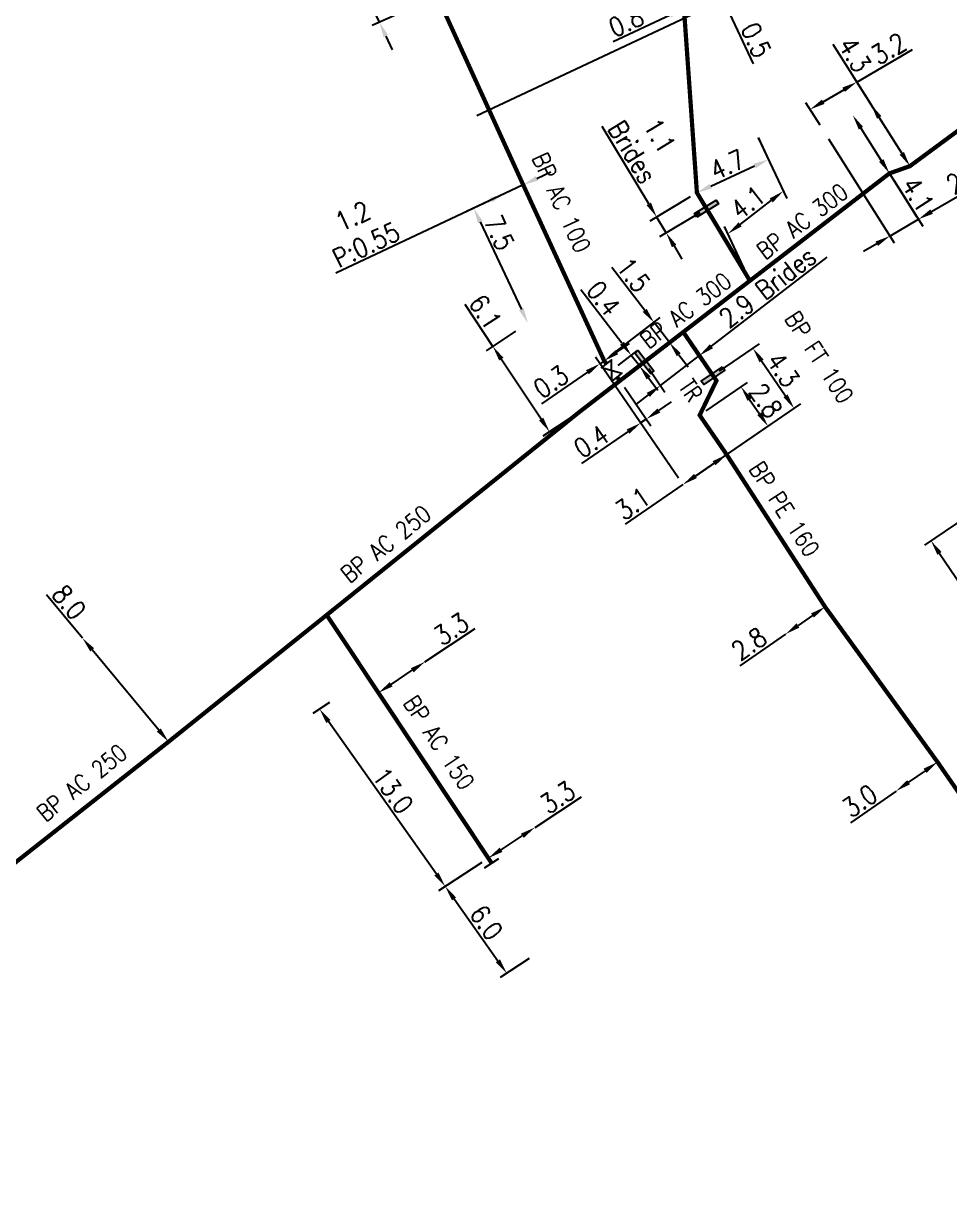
# Model space of a CAD drawing. Header units: millimetres. Extents: x 185000 to 186000, y 127990 to 129010.
# Drawn here: x 185754.2 to 185808.8, y 128261.5 to 128330.5 of the extents above; entities that cross this region are included whole.
import ezdxf
from ezdxf.enums import TextEntityAlignment as Align

# ---------------------------------------------------------------- set-up
doc = ezdxf.new("R2010")
doc.units = ezdxf.units.MM
doc.header["$PDMODE"] = 34
for name, pattern in [('L_25_AP', [2000, 1000, 1000]), ('L_25_FT', [2000, 1000, 1000]), ('L_25_PE', [2000, 1000, 1000])]:
    doc.linetypes.add(name, pattern=pattern)
doc.layers.get('0').update_dxf_attribs({"linetype": 'CONTINUOUS'})
doc.layers.get('DEFPOINTS').update_dxf_attribs({"linetype": 'CONTINUOUS'})
for name, color, linetype in [('L_150', 1, 'CONTINUOUS'), ('L_300', 7, 'CONTINUOUS'), ('L_340', 7, 'CONTINUOUS')]:
    doc.layers.add(name, color=color, linetype=linetype)
doc.styles.get("Standard").update_dxf_attribs({"font": 'romans.shx', "width": 0.85})
doc.dimstyles.get("Standard").update_dxf_attribs({"dimtxt": 1.5, "dimasz": 1.2, "dimexe": 0.625, "dimexo": 0.625, "dimgap": 0.25, "dimtad": 1, "dimdec": 1, "dimzin": 0, "dimdsep": 46, "dimtxsty": 'Standard', "dimcen": -0.5, "dimadec": 0, "dimazin": 0, "dimtfac": 1, "dimtdec": 1, "dimtmove": 0, "dimatfit": 3, "dimfxl": 0, "dimtolj": 1, "dimtzin": 0, "dimarcsym": 0})

# ---------------------------------------------------------------- blocks, each defined once
blk = doc.blocks.new('*D143')
at = {"layer": 'DEFPOINTS', "color": 0, "linetype": 'Continuous', "transparency": 16777216}
for p in [(185808.129, 128286.894), (185805.689, 128285.183), (185805.689, 128285.183)]:
    blk.add_point(p, dxfattribs=at)
at = {"layer": 'L_150', "color": 0, "linetype": 'Continuous', "lineweight": -2, "transparency": 16777216}
for p, q in [((185807.392, 128286.377), (185806.426, 128285.7)), ((185805.689, 128285.183), (185803.004, 128283.302))]:
    blk.add_line(p, q, dxfattribs=at)
at = {"layer": 'L_150', "color": 0, "linetype": 'Continuous', "transparency": 16777216}
for points in [[(185807.306, 128286.5), (185807.479, 128286.255), (185808.129, 128286.894)], [(185806.34, 128285.823), (185806.512, 128285.577), (185805.689, 128285.183)]]:
    blk.add_solid(points, dxfattribs=at)
at = {"layer": 'L_150', "color": 0, "linetype": 'Continuous', "transparency": 16777216, "insert": (185803.548, 128284.598), "char_height": 1.125, "attachment_point": 5, "rotation": 35.02884}
blk.add_mtext('\\A1;3.0', dxfattribs=at)
blk = doc.blocks.new('*D144')
at = {"layer": 'DEFPOINTS', "color": 0, "linetype": 'Continuous', "transparency": 16777216}
for p in [(185801.497, 128296.05), (185799.159, 128294.437), (185799.159, 128294.437)]:
    blk.add_point(p, dxfattribs=at)
at = {"layer": 'L_150', "color": 0, "linetype": 'Continuous', "lineweight": -2, "transparency": 16777216}
for p, q in [((185800.756, 128295.539), (185799.9, 128294.948)), ((185799.159, 128294.437), (185796.46, 128292.576))]:
    blk.add_line(p, q, dxfattribs=at)
at = {"layer": 'L_150', "color": 0, "linetype": 'Continuous', "transparency": 16777216}
for points in [[(185800.671, 128295.662), (185800.841, 128295.415), (185801.497, 128296.05)], [(185799.815, 128295.072), (185799.985, 128294.825), (185799.159, 128294.437)]]:
    blk.add_solid(points, dxfattribs=at)
at = {"layer": 'L_150', "color": 0, "linetype": 'Continuous', "transparency": 16777216, "insert": (185797.013, 128293.868), "char_height": 1.125, "attachment_point": 5, "rotation": 34.59924}
blk.add_mtext('\\A1;2.8', dxfattribs=at)
blk = doc.blocks.new('*D145')
at = {"layer": 'DEFPOINTS', "color": 0, "linetype": 'Continuous', "transparency": 16777216}
for p in [(185795.693, 128305.032), (185793.111, 128303.263), (185793.111, 128303.263)]:
    blk.add_point(p, dxfattribs=at)
at = {"layer": 'L_150', "color": 0, "linetype": 'Continuous', "lineweight": -2, "transparency": 16777216}
for p, q in [((185794.951, 128304.523), (185793.854, 128303.771)), ((185793.111, 128303.263), (185789.705, 128300.928))]:
    blk.add_line(p, q, dxfattribs=at)
at = {"layer": 'L_150', "color": 0, "linetype": 'Continuous', "transparency": 16777216}
for points in [[(185794.866, 128304.647), (185795.036, 128304.399), (185795.693, 128305.032)], [(185793.769, 128303.895), (185793.939, 128303.648), (185793.111, 128303.263)]]:
    blk.add_solid(points, dxfattribs=at)
at = {"layer": 'L_150', "color": 0, "linetype": 'Continuous', "transparency": 16777216, "insert": (185790.149, 128302.142), "char_height": 1.125, "attachment_point": 5, "rotation": 34.42112}
blk.add_mtext('\\A1;3.1', dxfattribs=at)
blk = doc.blocks.new('*D165')
at = {"layer": 'DEFPOINTS', "color": 0, "linetype": 'Continuous', "transparency": 16777216}
for p in [(185811.156, 128302.263), (185814.188, 128296.199), (185811.513, 128294.385)]:
    blk.add_point(p, dxfattribs=at)
at = {"layer": 'L_300', "color": 0, "linetype": 'Continuous', "lineweight": -2, "transparency": 16777216}
for p, q in [((185810.768, 128301.999), (185807.354, 128299.684)), ((185808.247, 128299.203), (185811.008, 128295.13)), ((185813.8, 128295.936), (185811.125, 128294.122))]:
    blk.add_line(p, q, dxfattribs=at)
at = {"layer": 'L_300', "color": 0, "linetype": 'Continuous', "transparency": 16777216}
for points in [[(185808.371, 128299.287), (185808.123, 128299.118), (185807.742, 128299.948)], [(185811.132, 128295.215), (185810.884, 128295.046), (185811.513, 128294.385)]]:
    blk.add_solid(points, dxfattribs=at)
at = {"layer": 'L_300', "color": 0, "linetype": 'Continuous', "transparency": 16777216, "insert": (185810.165, 128297.71), "char_height": 1.125, "attachment_point": 5, "rotation": 304.13826}
blk.add_mtext('\\A1;6.7', dxfattribs=at)
blk = doc.blocks.new('*D169')
at = {"layer": 'DEFPOINTS', "color": 0, "linetype": 'Continuous', "transparency": 16777216}
for p in [(185794.099, 128307.358), (185798.133, 128306.704), (185793.111, 128303.263)]:
    blk.add_point(p, dxfattribs=at)
at = {"layer": 'L_150', "color": 0, "linetype": 'Continuous', "lineweight": -2, "transparency": 16777216}
for p, q in [((185794.486, 128307.623), (185796.925, 128309.295)), ((185797.047, 128308.287), (185797.624, 128307.446)), ((185793.498, 128303.528), (185798.519, 128306.968))]:
    blk.add_line(p, q, dxfattribs=at)
at = {"layer": 'L_150', "color": 0, "linetype": 'Continuous', "transparency": 16777216}
for points in [[(185797.171, 128308.372), (185796.924, 128308.203), (185796.539, 128309.03)], [(185797.748, 128307.531), (185797.5, 128307.361), (185798.133, 128306.704)]]:
    blk.add_solid(points, dxfattribs=at)
at = {"layer": 'L_150', "color": 0, "linetype": 'Continuous', "transparency": 16777216, "insert": (185798.001, 128308.223), "char_height": 1.125, "attachment_point": 5, "rotation": 304.42112}
blk.add_mtext('\\A1;2.8', dxfattribs=at)
blk = doc.blocks.new('*D170')
at = {"layer": 'DEFPOINTS', "color": 0, "linetype": 'Continuous', "transparency": 16777216}
for p in [(185794.888, 128309.693), (185799.673, 128307.759), (185793.111, 128303.263)]:
    blk.add_point(p, dxfattribs=at)
at = {"layer": 'L_340', "color": 0, "linetype": 'Continuous', "lineweight": -2, "transparency": 16777216}
for p, q in [((185795.274, 128309.958), (185797.629, 128311.571)), ((185797.751, 128310.564), (185799.165, 128308.502)), ((185793.498, 128303.528), (185800.06, 128308.024))]:
    blk.add_line(p, q, dxfattribs=at)
at = {"layer": 'L_340', "color": 0, "linetype": 'Continuous', "transparency": 16777216}
for points in [[(185797.875, 128310.649), (185797.628, 128310.479), (185797.243, 128311.306)], [(185799.288, 128308.586), (185799.041, 128308.417), (185799.673, 128307.759)]]:
    blk.add_solid(points, dxfattribs=at)
at = {"layer": 'L_340', "color": 0, "linetype": 'Continuous', "transparency": 16777216, "insert": (185799.022, 128310.036), "char_height": 1.125, "attachment_point": 5, "rotation": 304.42112}
blk.add_mtext('\\A1;4.3', dxfattribs=at)
blk = doc.blocks.new('L_340_19')
at = {"linetype": 'Continuous'}
blk.add_hatch(color=0, dxfattribs=at).paths.add_polyline_path([(0.125, 0.75), (-0.125, 0.75), (-0.125, -0.75), (0.125, -0.75)])
at = {"color": 0, "linetype": 'Continuous'}
blk.add_lwpolyline([(-0.125, 0.75), (0.125, 0.75), (0.125, -0.75), (-0.125, -0.75)], close=True, dxfattribs=at)
at = {"color": 0, "linetype": 'Continuous', "width": 0.75}
for tag, height, flags, p in [('TR', 1, 8, (0, 1.981)), ('DEF_LEG', 1.2, 3, (0, -5)), ('DEF_COUP', 1.2, 3, (0, -7.5)), ('DEF_TYPE', 1.2, 3, (0, -10))]:
    blk.add_attdef(tag, text='', height=height, dxfattribs=dict(at, flags=flags)).set_placement(p, align=Align.MIDDLE)
blk = doc.blocks.new('*D1852')
at = {"layer": 'DEFPOINTS', "color": 0, "linetype": 'Continuous', "transparency": 16777216}
for p in [(185757.692, 128294.204), (185757.692, 128294.204), (185762.771, 128288.088)]:
    blk.add_point(p, dxfattribs=at)
at = {"layer": 'L_150', "color": 0, "linetype": 'Continuous', "lineweight": -2, "transparency": 16777216}
for p, q in [((185757.692, 128294.204), (185755.571, 128296.757)), ((185762.196, 128288.781), (185758.267, 128293.512))]:
    blk.add_line(p, q, dxfattribs=at)
at = {"layer": 'L_150', "color": 0, "linetype": 'Continuous', "transparency": 16777216}
for points in [[(185758.382, 128293.608), (185758.151, 128293.416), (185757.692, 128294.204)], [(185762.311, 128288.877), (185762.081, 128288.685), (185762.771, 128288.088)]]:
    blk.add_solid(points, dxfattribs=at)
at = {"layer": 'L_150', "color": 0, "linetype": 'Continuous', "transparency": 16777216, "insert": (185756.908, 128296.322), "char_height": 1.125, "attachment_point": 5, "rotation": 309.71071}
blk.add_mtext('\\A1;8.0', dxfattribs=at)
blk = doc.blocks.new('*D1853')
at = {"layer": 'DEFPOINTS', "color": 0, "linetype": 'Continuous', "transparency": 16777216}
for p in [(185783.633, 128312.569), (185781.901, 128311.42), (185786.978, 128307.528)]:
    blk.add_point(p, dxfattribs=at)
at = {"layer": 'L_150', "color": 0, "linetype": 'Continuous', "lineweight": -2, "transparency": 16777216}
for p, q in [((185781.901, 128311.42), (185780.264, 128313.886)), ((185783.242, 128312.31), (185781.511, 128311.16)), ((185784.749, 128307.129), (185782.399, 128310.67)), ((185786.588, 128307.269), (185784.856, 128306.12))]:
    blk.add_line(p, q, dxfattribs=at)
at = {"layer": 'L_150', "color": 0, "linetype": 'Continuous', "transparency": 16777216}
for points in [[(185782.524, 128310.753), (185782.274, 128310.587), (185781.901, 128311.42)], [(185784.874, 128307.212), (185784.624, 128307.046), (185785.247, 128306.379)]]:
    blk.add_solid(points, dxfattribs=at)
at = {"layer": 'L_150', "color": 0, "linetype": 'Continuous', "transparency": 16777216, "insert": (185781.459, 128313.442), "char_height": 1.125, "attachment_point": 5, "rotation": 303.57333}
blk.add_mtext('\\A1;6.1', dxfattribs=at)
blk = doc.blocks.new('*D1854')
at = {"layer": 'DEFPOINTS', "color": 0, "linetype": 'Continuous', "transparency": 16777216}
for p in [(185783.69, 128320.951), (185783.966, 128312.79), (185783.966, 128312.79)]:
    blk.add_point(p, dxfattribs=at)
at = {"layer": 'L_150', "color": 0, "linetype": 'Continuous', "lineweight": -2, "transparency": 16777216}
for p, q in [((185783.266, 128320.751), (185780.349, 128319.374)), ((185781.156, 128318.76), (185783.583, 128313.605))]:
    blk.add_line(p, q, dxfattribs=at)
at = {"layer": 'L_150', "color": 0, "linetype": 'Continuous', "transparency": 16777216}
for points in [[(185781.292, 128318.824), (185781.021, 128318.696), (185780.773, 128319.574)], [(185783.719, 128313.668), (185783.447, 128313.541), (185783.966, 128312.79)]]:
    blk.add_solid(points, dxfattribs=at)
at = {"layer": 'L_150', "color": 0, "linetype": 'Continuous', "transparency": 16777216, "insert": (185782.285, 128318.123), "char_height": 1.125, "attachment_point": 5, "rotation": 295.20371}
blk.add_mtext('\\A1;7.5', dxfattribs=at)
blk = doc.blocks.new('*D1855')
at = {"layer": 'DEFPOINTS', "color": 0, "linetype": 'Continuous', "transparency": 16777216}
for p in [(185783.69, 128320.951), (185782.605, 128320.439), (185782.605, 128320.439)]:
    blk.add_point(p, dxfattribs=at)
at = {"layer": 'L_150', "color": 0, "linetype": 'Continuous', "lineweight": -2, "transparency": 16777216}
for p, q in [((185784.504, 128321.335), (185785.318, 128321.719)), ((185783.69, 128320.951), (185782.605, 128320.439)), ((185781.791, 128320.055), (185772.643, 128315.737))]:
    blk.add_line(p, q, dxfattribs=at)
at = {"layer": 'L_150', "color": 0, "linetype": 'Continuous', "transparency": 16777216}
for points in [[(185784.44, 128321.471), (185784.568, 128321.199), (185783.69, 128320.951)], [(185781.727, 128320.19), (185781.855, 128319.919), (185782.605, 128320.439)]]:
    blk.add_solid(points, dxfattribs=at)
at = {"layer": 'L_150', "color": 0, "linetype": 'Continuous', "transparency": 16777216, "insert": (185774.028, 128318.257), "char_height": 1.125, "attachment_point": 5, "rotation": 25.26415}
blk.add_mtext('\\A1;1.2\\PP:0.55', dxfattribs=at)
blk = doc.blocks.new('*D1856')
at = {"layer": 'DEFPOINTS', "color": 0, "linetype": 'Continuous', "transparency": 16777216}
for p in [(185801.451, 128324.068), (185805.294, 128321.628), (185805.321, 128317.932)]:
    blk.add_point(p, dxfattribs=at)
at = {"layer": 'L_150', "color": 0, "linetype": 'Continuous', "lineweight": -2, "transparency": 16777216}
for p, q in [((185801.702, 128323.671), (185805.571, 128317.535)), ((185805.544, 128321.231), (185807.254, 128318.521)), ((185807.78, 128319.372), (185811.091, 128321.312)), ((185805.321, 128317.932), (185807.004, 128318.917)), ((185804.545, 128317.477), (185803.768, 128317.022))]:
    blk.add_line(p, q, dxfattribs=at)
at = {"layer": 'L_150', "color": 0, "linetype": 'Continuous', "transparency": 16777216}
for points in [[(185807.704, 128319.502), (185807.856, 128319.243), (185807.004, 128318.917)], [(185804.469, 128317.606), (185804.62, 128317.347), (185805.321, 128317.932)]]:
    blk.add_solid(points, dxfattribs=at)
at = {"layer": 'L_150', "color": 0, "linetype": 'Continuous', "transparency": 16777216, "insert": (185809.686, 128321.358), "char_height": 1.125, "attachment_point": 5, "rotation": 30.36525}
blk.add_mtext('\\A1;2.0', dxfattribs=at)
blk = doc.blocks.new('*D1857')
at = {"layer": 'DEFPOINTS', "color": 0, "linetype": 'Continuous', "transparency": 16777216}
for p in [(185803.134, 128325.054), (185803.134, 128325.054), (185805.294, 128321.628)]:
    blk.add_point(p, dxfattribs=at)
at = {"layer": 'L_150', "color": 0, "linetype": 'Continuous', "lineweight": -2, "transparency": 16777216}
for p, q in [((185803.614, 128324.292), (185804.814, 128322.389)), ((185805.294, 128321.628), (185806.897, 128319.086))]:
    blk.add_line(p, q, dxfattribs=at)
at = {"layer": 'L_150', "color": 0, "linetype": 'Continuous', "transparency": 16777216}
for points in [[(185803.741, 128324.372), (185803.487, 128324.212), (185803.134, 128325.054)], [(185804.941, 128322.469), (185804.687, 128322.309), (185805.294, 128321.628)]]:
    blk.add_solid(points, dxfattribs=at)
at = {"layer": 'L_150', "color": 0, "linetype": 'Continuous', "transparency": 16777216, "insert": (185806.97, 128320.376), "char_height": 1.125, "attachment_point": 5, "rotation": 302.23551}
blk.add_mtext('\\A1;4.1', dxfattribs=at)
blk = doc.blocks.new('*D1858')
at = {"layer": 'DEFPOINTS', "color": 0, "linetype": 'Continuous', "transparency": 16777216}
for p in [(185789.397, 128309.39), (185790.618, 128306.901), (185793.111, 128303.263)]:
    blk.add_point(p, dxfattribs=at)
at = {"layer": 'L_150', "color": 0, "linetype": 'Continuous', "lineweight": -2, "transparency": 16777216}
for p, q in [((185789.662, 128309.004), (185791.213, 128306.741)), ((185791.69, 128307.636), (185792.433, 128308.145)), ((185792.846, 128303.649), (185790.353, 128307.288)), ((185790.948, 128307.127), (185790.618, 128306.901)), ((185789.876, 128306.393), (185787.134, 128304.514))]:
    blk.add_line(p, q, dxfattribs=at)
at = {"layer": 'L_150', "color": 0, "linetype": 'Continuous', "transparency": 16777216}
for points in [[(185791.606, 128307.76), (185791.775, 128307.512), (185790.948, 128307.127)], [(185789.791, 128306.516), (185789.96, 128306.269), (185790.618, 128306.901)]]:
    blk.add_solid(points, dxfattribs=at)
at = {"layer": 'L_150', "color": 0, "linetype": 'Continuous', "transparency": 16777216, "insert": (185787.709, 128305.817), "char_height": 1.125, "attachment_point": 5, "rotation": 34.42112}
blk.add_mtext('\\A1;0.4', dxfattribs=at)
blk = doc.blocks.new('*D1859')
at = {"layer": 'DEFPOINTS', "color": 0, "linetype": 'Continuous', "transparency": 16777216}
for p in [(185792.321, 128311.641), (185788.469, 128310.568), (185789.397, 128309.39)]:
    blk.add_point(p, dxfattribs=at)
at = {"layer": 'L_150', "color": 0, "linetype": 'Continuous', "lineweight": -2, "transparency": 16777216}
for p, q in [((185790.857, 128313.542), (185788.912, 128316.068)), ((185788.84, 128310.854), (185791.777, 128313.115)), ((185792.321, 128311.641), (185791.406, 128312.829)), ((185789.769, 128309.676), (185792.692, 128311.927)), ((185792.87, 128310.928), (185793.419, 128310.214))]:
    blk.add_line(p, q, dxfattribs=at)
at = {"layer": 'L_150', "color": 0, "linetype": 'Continuous', "transparency": 16777216}
for points in [[(185790.975, 128313.634), (185790.738, 128313.451), (185791.406, 128312.829)], [(185792.988, 128311.019), (185792.751, 128310.836), (185792.321, 128311.641)]]:
    blk.add_solid(points, dxfattribs=at)
at = {"layer": 'L_150', "color": 0, "linetype": 'Continuous', "transparency": 16777216, "insert": (185790.191, 128315.637), "char_height": 1.125, "attachment_point": 5, "rotation": 307.58957}
blk.add_mtext('\\A1;1.5', dxfattribs=at)
blk = doc.blocks.new('*D1860')
at = {"layer": 'DEFPOINTS', "color": 0, "linetype": 'Continuous', "transparency": 16777216}
for p in [(185788.469, 128310.568), (185788.221, 128310.399), (185793.111, 128303.263)]:
    blk.add_point(p, dxfattribs=at)
at = {"layer": 'L_150', "color": 0, "linetype": 'Continuous', "lineweight": -2, "transparency": 16777216}
for p, q in [((185789.211, 128311.077), (185789.954, 128311.586)), ((185792.846, 128303.649), (185787.956, 128310.786)), ((185788.469, 128310.568), (185788.221, 128310.399)), ((185787.479, 128309.89), (185784.774, 128308.037))]:
    blk.add_line(p, q, dxfattribs=at)
at = {"layer": 'L_150', "color": 0, "linetype": 'Continuous', "transparency": 16777216}
for points in [[(185789.126, 128311.201), (185789.296, 128310.953), (185788.469, 128310.568)], [(185787.394, 128310.014), (185787.564, 128309.766), (185788.221, 128310.399)]]:
    blk.add_solid(points, dxfattribs=at)
at = {"layer": 'L_150', "color": 0, "linetype": 'Continuous', "transparency": 16777216, "insert": (185785.331, 128309.328), "char_height": 1.125, "attachment_point": 5, "rotation": 34.42112}
blk.add_mtext('\\A1;0.3', dxfattribs=at)
blk = doc.blocks.new('*D1861')
at = {"layer": 'DEFPOINTS', "color": 0, "linetype": 'Continuous', "transparency": 16777216}
for p in [(185788.916, 128310.001), (185790.542, 128310.271), (185789.397, 128309.39)]:
    blk.add_point(p, dxfattribs=at)
at = {"layer": 'L_300', "color": 0, "linetype": 'Continuous', "lineweight": -2, "transparency": 16777216}
for p, q in [((185789.518, 128311.601), (185787.091, 128314.754)), ((185789.287, 128310.287), (185790.439, 128311.174)), ((185790.542, 128310.271), (185790.067, 128310.888)), ((185789.769, 128309.676), (185790.913, 128310.557)), ((185791.091, 128309.558), (185791.64, 128308.845))]:
    blk.add_line(p, q, dxfattribs=at)
at = {"layer": 'L_300', "color": 0, "linetype": 'Continuous', "transparency": 16777216}
for points in [[(185789.637, 128311.692), (185789.4, 128311.509), (185790.067, 128310.888)], [(185791.21, 128309.65), (185790.972, 128309.467), (185790.542, 128310.271)]]:
    blk.add_solid(points, dxfattribs=at)
at = {"layer": 'L_300', "color": 0, "linetype": 'Continuous', "transparency": 16777216, "insert": (185788.425, 128314.251), "char_height": 1.125, "attachment_point": 5, "rotation": 307.58957}
blk.add_mtext('\\A1;0.4', dxfattribs=at)
blk = doc.blocks.new('L_300_09')
at = {"color": 0, "linetype": 'Continuous', "flags": 128}
blk.add_lwpolyline([(0.5, -0.375), (-0.5, 0.375), (-0.5, -0.375), (0.5, 0.375), (0.5, -0.375)], dxfattribs=at)
at = {"color": 0, "linetype": 'Continuous', "width": 0.75}
blk.add_attdef('NUM', text='', height=1, dxfattribs=at).set_placement((0, 1.691), align=Align.MIDDLE_CENTER)
at = {"color": 0, "linetype": 'Continuous', "width": 0.75, "flags": 3}
for tag, p in [('DEF_LEG', (0, -5)), ('DEF_COUP', (0, -7.5)), ('DEF_TYPE', (0, -10))]:
    blk.add_attdef(tag, text='', height=1.2, dxfattribs=at).set_placement(p, align=Align.MIDDLE)
blk = doc.blocks.new('*D1862')
at = {"layer": 'DEFPOINTS', "color": 0, "linetype": 'Continuous', "transparency": 16777216}
for p in [(185793.133, 128312.266), (185794.081, 128310.876), (185790.835, 128310.497)]:
    blk.add_point(p, dxfattribs=at)
at = {"layer": 'L_340', "color": 0, "linetype": 'Continuous', "lineweight": -2, "transparency": 16777216}
for p, q in [((185794.794, 128311.425), (185801.614, 128316.674)), ((185793.398, 128311.878), (185794.346, 128310.488)), ((185791.783, 128309.107), (185794.081, 128310.876)), ((185791.1, 128310.109), (185792.048, 128308.719)), ((185791.07, 128308.558), (185790.357, 128308.009))]:
    blk.add_line(p, q, dxfattribs=at)
at = {"layer": 'L_340', "color": 0, "linetype": 'Continuous', "transparency": 16777216}
for points in [[(185794.703, 128311.544), (185794.886, 128311.306), (185794.081, 128310.876)], [(185790.978, 128308.677), (185791.161, 128308.439), (185791.783, 128309.107)]]:
    blk.add_solid(points, dxfattribs=at)
at = {"layer": 'L_340', "color": 0, "linetype": 'Continuous', "transparency": 16777216, "insert": (185798.103, 128314.918), "char_height": 1.125, "attachment_point": 5, "rotation": 37.58957}
blk.add_mtext('\\A1;2.9 Brides', dxfattribs=at)
blk = doc.blocks.new('*D1865')
at = {"layer": 'DEFPOINTS', "color": 0, "linetype": 'Continuous', "transparency": 16777216}
for p in [(185797.357, 128324.168), (185798.156, 128322.442), (185793.937, 128320.488)]:
    blk.add_point(p, dxfattribs=at)
at = {"layer": 'L_150', "color": 0, "linetype": 'Continuous', "lineweight": -2, "transparency": 16777216}
for p, q in [((185797.554, 128323.742), (185798.353, 128322.017)), ((185794.753, 128320.866), (185797.339, 128322.064))]:
    blk.add_line(p, q, dxfattribs=at)
at = {"layer": 'L_150', "color": 0, "linetype": 'Continuous', "transparency": 16777216}
for points in [[(185797.276, 128322.2), (185797.403, 128321.928), (185798.156, 128322.442)], [(185794.69, 128321.003), (185794.816, 128320.73), (185793.937, 128320.488)]]:
    blk.add_solid(points, dxfattribs=at)
at = {"layer": 'L_150', "color": 0, "linetype": 'Continuous', "transparency": 16777216, "insert": (185795.731, 128322.146), "char_height": 1.125, "attachment_point": 5, "rotation": 24.84823}
blk.add_mtext('\\A1;4.7', dxfattribs=at)
blk = doc.blocks.new('*D1866')
at = {"layer": 'DEFPOINTS', "color": 0, "linetype": 'Continuous', "transparency": 16777216}
for p in [(185797.357, 128324.168), (185799.031, 128320.578), (185797.063, 128315.291)]:
    blk.add_point(p, dxfattribs=at)
at = {"layer": 'L_150', "color": 0, "linetype": 'Continuous', "lineweight": -2, "transparency": 16777216}
for p, q in [((185797.56, 128323.733), (185799.234, 128320.142)), ((185796.482, 128318.616), (185798.317, 128320.029)), ((185796.86, 128315.727), (185795.566, 128318.502))]:
    blk.add_line(p, q, dxfattribs=at)
at = {"layer": 'L_150', "color": 0, "linetype": 'Continuous', "transparency": 16777216}
for points in [[(185798.226, 128320.148), (185798.409, 128319.91), (185799.031, 128320.578)], [(185796.391, 128318.735), (185796.574, 128318.497), (185795.769, 128318.067)]]:
    blk.add_solid(points, dxfattribs=at)
at = {"layer": 'L_150', "color": 0, "linetype": 'Continuous', "transparency": 16777216, "insert": (185796.942, 128319.917), "char_height": 1.125, "attachment_point": 5, "rotation": 37.58957}
blk.add_mtext('\\A1;4.1', dxfattribs=at)
blk = doc.blocks.new('*D1867')
at = {"layer": 'DEFPOINTS', "color": 0, "linetype": 'Continuous', "transparency": 16777216}
for p in [(185793.937, 128320.488), (185794.504, 128319.546), (185791.561, 128319.059)]:
    blk.add_point(p, dxfattribs=at)
at = {"layer": 'L_340', "color": 0, "linetype": 'Continuous', "lineweight": -2, "transparency": 16777216}
for p, q in [((185791.097, 128319.83), (185788.35, 128324.395)), ((185793.535, 128320.247), (185791.159, 128318.817)), ((185792.128, 128318.116), (185791.561, 128319.059)), ((185794.102, 128319.304), (185791.726, 128317.875)), ((185792.592, 128317.345), (185793.056, 128316.574))]:
    blk.add_line(p, q, dxfattribs=at)
at = {"layer": 'L_340', "color": 0, "linetype": 'Continuous', "transparency": 16777216}
for points in [[(185791.225, 128319.907), (185790.968, 128319.753), (185791.561, 128319.059)], [(185792.72, 128317.423), (185792.463, 128317.268), (185792.128, 128318.116)]]:
    blk.add_solid(points, dxfattribs=at)
at = {"layer": 'L_340', "color": 0, "linetype": 'Continuous', "transparency": 16777216, "insert": (185790.938, 128323.368), "char_height": 1.125, "attachment_point": 5, "rotation": 301.03132}
blk.add_mtext('\\A1;1.1\\PBrides', dxfattribs=at)
blk = doc.blocks.new('*D1868')
at = {"layer": 'DEFPOINTS', "color": 0, "linetype": 'Continuous', "transparency": 16777216}
for p in [(185776.983, 128332.394), (185778.617, 128332.089), (185774.802, 128331.408)]:
    blk.add_point(p, dxfattribs=at)
at = {"layer": 'L_150', "color": 0, "linetype": 'Continuous', "lineweight": -2, "transparency": 16777216}
for p, q in [((185774.421, 128332.223), (185773.088, 128335.068)), ((185776.556, 128332.201), (185774.375, 128331.215)), ((185778.189, 128331.896), (185774.778, 128330.355)), ((185775.205, 128330.548), (185774.802, 128331.408)), ((185775.587, 128329.733), (185775.969, 128328.918))]:
    blk.add_line(p, q, dxfattribs=at)
at = {"layer": 'L_150', "color": 0, "linetype": 'Continuous', "transparency": 16777216}
for points in [[(185774.556, 128332.287), (185774.285, 128332.16), (185774.802, 128331.408)], [(185775.723, 128329.797), (185775.451, 128329.669), (185775.205, 128330.548)]]:
    blk.add_solid(points, dxfattribs=at)
at = {"layer": 'L_150', "color": 0, "linetype": 'Continuous', "transparency": 16777216, "insert": (185774.242, 128334.372), "char_height": 1.125, "attachment_point": 5, "rotation": 295.10141}
blk.add_mtext('\\A1;1.0', dxfattribs=at)
blk = doc.blocks.new('*D1882')
at = {"layer": 'DEFPOINTS', "color": 0, "linetype": 'Continuous', "transparency": 16777216}
for p in [(185777.898, 128292.807), (185777.898, 128292.807), (185775.152, 128290.977)]:
    blk.add_point(p, dxfattribs=at)
at = {"layer": 'L_150', "color": 0, "linetype": 'Continuous', "lineweight": -2, "transparency": 16777216}
for p, q in [((185777.898, 128292.807), (185780.848, 128294.772)), ((185775.901, 128291.476), (185777.149, 128292.308))]:
    blk.add_line(p, q, dxfattribs=at)
at = {"layer": 'L_150', "color": 0, "linetype": 'Continuous', "transparency": 16777216}
for points in [[(185777.066, 128292.433), (185777.232, 128292.183), (185777.898, 128292.807)], [(185775.817, 128291.601), (185775.984, 128291.351), (185775.152, 128290.977)]]:
    blk.add_solid(points, dxfattribs=at)
at = {"layer": 'L_150', "color": 0, "linetype": 'Continuous', "transparency": 16777216, "insert": (185779.443, 128294.737), "char_height": 1.125, "attachment_point": 5, "rotation": 33.6682}
blk.add_mtext('\\A1;3.3', dxfattribs=at)
blk = doc.blocks.new('*D1883')
at = {"layer": 'DEFPOINTS', "color": 0, "linetype": 'Continuous', "transparency": 16777216}
for p in [(185772.666, 128290.662), (185771.68, 128290.014), (185781.634, 128281.222)]:
    blk.add_point(p, dxfattribs=at)
at = {"layer": 'L_340', "color": 0, "linetype": 'Continuous', "lineweight": -2, "transparency": 16777216}
for p, q in [((185772.274, 128290.404), (185771.289, 128289.756)), ((185778.572, 128280.283), (185772.201, 128289.279)), ((185781.242, 128280.964), (185778.7, 128279.291))]:
    blk.add_line(p, q, dxfattribs=at)
at = {"layer": 'L_340', "color": 0, "linetype": 'Continuous', "transparency": 16777216}
for points in [[(185772.323, 128289.366), (185772.078, 128289.193), (185771.68, 128290.014)], [(185778.694, 128280.37), (185778.449, 128280.197), (185779.092, 128279.549)]]:
    blk.add_solid(points, dxfattribs=at)
at = {"layer": 'L_340', "color": 0, "linetype": 'Continuous', "transparency": 16777216, "insert": (185775.998, 128285.215), "char_height": 1.125, "attachment_point": 5, "rotation": 305.30608}
blk.add_mtext('\\A1;13.0', dxfattribs=at)
blk = doc.blocks.new('*D1884')
at = {"layer": 'DEFPOINTS', "color": 0, "linetype": 'Continuous', "transparency": 16777216}
for p in [(185784.39, 128283.036), (185784.39, 128283.036), (185781.634, 128281.222)]:
    blk.add_point(p, dxfattribs=at)
at = {"layer": 'L_340', "color": 0, "linetype": 'Continuous', "lineweight": -2, "transparency": 16777216}
for p, q in [((185784.39, 128283.036), (185787.129, 128284.838)), ((185782.385, 128281.716), (185783.638, 128282.541))]:
    blk.add_line(p, q, dxfattribs=at)
at = {"layer": 'L_340', "color": 0, "linetype": 'Continuous', "transparency": 16777216}
for points in [[(185783.556, 128282.666), (185783.721, 128282.416), (185784.39, 128283.036)], [(185782.303, 128281.842), (185782.468, 128281.591), (185781.634, 128281.222)]]:
    blk.add_solid(points, dxfattribs=at)
at = {"layer": 'L_340', "color": 0, "linetype": 'Continuous', "transparency": 16777216, "insert": (185785.723, 128284.811), "char_height": 1.125, "attachment_point": 5, "rotation": 33.3493}
blk.add_mtext('\\A1;3.3', dxfattribs=at)
blk = doc.blocks.new('*D1885')
at = {"layer": 'DEFPOINTS', "color": 0, "linetype": 'Continuous', "transparency": 16777216}
for p in [(185781.634, 128281.222), (185784.426, 128275.552), (185782.718, 128274.428)]:
    blk.add_point(p, dxfattribs=at)
at = {"layer": 'L_340', "color": 0, "linetype": 'Continuous', "lineweight": -2, "transparency": 16777216}
for p, q in [((185781.242, 128280.964), (185778.7, 128279.291)), ((185779.612, 128278.814), (185782.198, 128275.162)), ((185784.034, 128275.294), (185782.327, 128274.17))]:
    blk.add_line(p, q, dxfattribs=at)
at = {"layer": 'L_340', "color": 0, "linetype": 'Continuous', "transparency": 16777216}
for points in [[(185779.734, 128278.901), (185779.49, 128278.728), (185779.092, 128279.549)], [(185782.321, 128275.249), (185782.076, 128275.076), (185782.718, 128274.428)]]:
    blk.add_solid(points, dxfattribs=at)
at = {"layer": 'L_340', "color": 0, "linetype": 'Continuous', "transparency": 16777216, "insert": (185781.517, 128277.422), "char_height": 1.125, "attachment_point": 5, "rotation": 305.30608}
blk.add_mtext('\\A1;6.0', dxfattribs=at)
blk = doc.blocks.new('L_340_07')
at = {"color": 0, "linetype": 'Continuous', "const_width": 0.25, "flags": 128}
blk.add_lwpolyline([(0, 0), (0.35, 0)], dxfattribs=at)
at = {"color": 0, "linetype": 'Continuous', "flags": 128}
blk.add_lwpolyline([(0.35, -0.5), (0.35, 0.5)], dxfattribs=at)
at = {"color": 0, "linetype": 'Continuous', "width": 0.75, "flags": 3}
for tag, p in [('DEF_LEG', (0.723, -3.465)), ('DEF_COUP', (0.723, -5.965)), ('DEF_TYPE', (0.723, -8.465))]:
    blk.add_attdef(tag, text='', height=1.2, dxfattribs=at).set_placement(p, align=Align.MIDDLE)
blk = doc.blocks.new('*D1438')
at = {"layer": 'DEFPOINTS', "color": 0, "linetype": 'Continuous', "transparency": 16777216}
for p in [(185800.611, 128325.401), (185801.451, 128324.068), (185806.502, 128322.055)]:
    blk.add_point(p, dxfattribs=at)
at = {"layer": 'L_150', "color": 0, "linetype": 'Continuous', "lineweight": -2, "transparency": 16777216}
for p, q in [((185803.372, 128327.019), (185806.658, 128328.944)), ((185806.252, 128322.451), (185803.122, 128327.415)), ((185801.387, 128325.856), (185802.595, 128326.564)), ((185801.201, 128324.465), (185800.361, 128325.798))]:
    blk.add_line(p, q, dxfattribs=at)
at = {"layer": 'L_150', "color": 0, "linetype": 'Continuous', "transparency": 16777216}
for points in [[(185802.519, 128326.693), (185802.671, 128326.434), (185803.372, 128327.019)], [(185801.312, 128325.986), (185801.463, 128325.727), (185800.611, 128325.401)]]:
    blk.add_solid(points, dxfattribs=at)
at = {"layer": 'L_150', "color": 0, "linetype": 'Continuous', "transparency": 16777216, "insert": (185805.252, 128328.99), "char_height": 1.125, "attachment_point": 5, "rotation": 30.36525}
blk.add_mtext('\\A1;3.2', dxfattribs=at)
blk = doc.blocks.new('*D1439')
at = {"layer": 'DEFPOINTS', "color": 0, "linetype": 'Continuous', "transparency": 16777216}
for p in [(185804.209, 128325.692), (185804.209, 128325.692), (185806.502, 128322.055)]:
    blk.add_point(p, dxfattribs=at)
at = {"layer": 'L_150', "color": 0, "linetype": 'Continuous', "lineweight": -2, "transparency": 16777216}
for p, q in [((185804.209, 128325.692), (185801.98, 128329.226)), ((185806.022, 128322.816), (185804.689, 128324.93))]:
    blk.add_line(p, q, dxfattribs=at)
at = {"layer": 'L_150', "color": 0, "linetype": 'Continuous', "transparency": 16777216}
for points in [[(185804.816, 128325.01), (185804.562, 128324.85), (185804.209, 128325.692)], [(185806.149, 128322.896), (185805.895, 128322.736), (185806.502, 128322.055)]]:
    blk.add_solid(points, dxfattribs=at)
at = {"layer": 'L_150', "color": 0, "linetype": 'Continuous', "transparency": 16777216, "insert": (185803.249, 128328.62), "char_height": 1.125, "attachment_point": 5, "rotation": 302.23551}
blk.add_mtext('\\A1;4.3', dxfattribs=at)
blk = doc.blocks.new('*D1556')
at = {"layer": 'DEFPOINTS', "color": 0, "linetype": 'Continuous', "transparency": 16777216}
for p in [(185793.174, 128331.345), (185795.48, 128331.879), (185780.525, 128324.834)]:
    blk.add_point(p, dxfattribs=at)
at = {"layer": 'L_150', "color": 0, "linetype": 'Continuous', "lineweight": -2, "transparency": 16777216}
for p, q in [((185794.886, 128333.147), (185794.504, 128333.962)), ((185780.949, 128325.034), (185795.904, 128332.079)), ((185793.598, 128331.545), (185795.692, 128332.532)), ((185795.268, 128332.332), (185795.48, 128331.879)), ((185795.862, 128331.065), (185797.254, 128328.096))]:
    blk.add_line(p, q, dxfattribs=at)
at = {"layer": 'L_150', "color": 0, "linetype": 'Continuous', "transparency": 16777216}
for points in [[(185795.022, 128333.211), (185794.75, 128333.083), (185795.268, 128332.332)], [(185795.998, 128331.128), (185795.727, 128331.001), (185795.48, 128331.879)]]:
    blk.add_solid(points, dxfattribs=at)
at = {"layer": 'L_150', "color": 0, "linetype": 'Continuous', "transparency": 16777216, "insert": (185797.429, 128329.491), "char_height": 1.125, "attachment_point": 5, "rotation": 295.12675}
blk.add_mtext('\\A1;0.5', dxfattribs=at)
blk = doc.blocks.new('*D1557')
at = {"layer": 'DEFPOINTS', "color": 0, "linetype": 'Continuous', "transparency": 16777216}
for p in [(185793.174, 128331.345), (185793.879, 128331.678), (185793.879, 128331.678)]:
    blk.add_point(p, dxfattribs=at)
at = {"layer": 'L_150', "color": 0, "linetype": 'Continuous', "lineweight": -2, "transparency": 16777216}
for p, q in [((185794.693, 128332.061), (185795.508, 128332.445)), ((185793.879, 128331.678), (185793.174, 128331.345)), ((185792.359, 128330.962), (185789.006, 128329.382))]:
    blk.add_line(p, q, dxfattribs=at)
at = {"layer": 'L_150', "color": 0, "linetype": 'Continuous', "transparency": 16777216}
for points in [[(185794.629, 128332.197), (185794.757, 128331.926), (185793.879, 128331.678)], [(185792.296, 128331.098), (185792.423, 128330.826), (185793.174, 128331.345)]]:
    blk.add_solid(points, dxfattribs=at)
at = {"layer": 'L_150', "color": 0, "linetype": 'Continuous', "transparency": 16777216, "insert": (185789.762, 128330.567), "char_height": 1.125, "attachment_point": 5, "rotation": 25.22568}
blk.add_mtext('\\A1;0.8', dxfattribs=at)

msp = doc.modelspace()

# ---------------------------------------------------------------- linework, layer by layer
at = {"layer": 'L_150', "linetype": 'L_25_AP', "const_width": 0.25, "flags": 128}
msp.add_lwpolyline([(185463.413, 128132.017), (185476.5, 128135.458), (185477.034, 128135.598), (185477.326, 128135.668), (185488.422, 128138.339), (185501.517, 128140.748), (185514.303, 128142.664), (185514.303, 128142.664), (185527.247, 128144.896), (185527.247, 128144.896), (185530.687, 128146.07), (185534.009, 128148.078), (185539.399, 128152.386), (185550.489, 128160.09), (185550.489, 128160.09), (185556.279, 128163.195), (185558.797, 128164.536), (185560.651, 128165.523), (185562.532, 128166.032), (185570.082, 128168.076), (185570.082, 128168.076), (185574.354, 128169.568), (185580.333, 128173.779), (185581.642, 128174.7), (185585.555, 128177.456), (185585.844, 128177.732), (185592.25, 128183.862), (185600.018, 128194.222), (185601.9, 128195.698), (185610.806, 128202.685), (185620.624, 128208.957), (185620.951, 128209.166), (185634.344, 128209.823), (185643.158, 128210.416), (185643.558, 128210.43), (185643.558, 128210.43), (185643.558, 128210.43), (185643.558, 128210.43), (185652.25, 128209.942), (185655.105, 128209.782), (185655.558, 128209.756), (185655.958, 128209.769), (185657.358, 128209.816), (185665.342, 128210.081), (185665.812, 128210.096), (185666.639, 128210.289), (185667.126, 128210.403), (185673.955, 128211.992), (185679.698, 128214.716), (185684.993, 128217.429), (185690.85, 128220.893), (185695.431, 128224.822), (185695.431, 128224.822), (185699.762, 128229.614), (185699.854, 128229.717), (185707.679, 128238.514), (185712.109, 128243.6), (185712.109, 128243.6), (185717.435, 128249.57), (185717.435, 128249.57), (185721.429, 128254.048), (185721.429, 128254.048), (185725.473, 128258.519), (185729.646, 128261.901), (185734.345, 128265.773), (185734.345, 128265.773), (185739.151, 128269.671), (185743.839, 128273.332), (185743.839, 128273.332), (185747.87, 128276.83), (185753.415, 128280.711), (185762.771, 128288.088), (185762.771, 128288.088), (185772.101, 128295.571), (185786.978, 128307.528), (185789.397, 128309.39), (185790.835, 128310.497), (185790.835, 128310.497), (185793.133, 128312.266), (185805.294, 128321.628), (185806.502, 128322.055), (185806.502, 128322.055), (185812.953, 128326.816), (185812.953, 128326.816), (185816.513, 128329.101), (185816.513, 128329.101), (185829.672, 128338.29), (185829.672, 128338.29), (185834.411, 128342.616), (185838.985, 128345.75), (185838.985, 128345.75), (185848.057, 128356.029), (185851.76, 128361.192), (185851.76, 128361.192), (185858.292, 128371.916), (185864.27, 128381.971), (185864.27, 128381.971), (185873.428, 128397.428), (185873.428, 128397.428), (185885.827, 128418.092), (185899.105, 128440.085), (185899.753, 128441.159), (185899.918, 128441.431, 0.176177), (185899.984, 128441.767), (185899.931, 128442.102, -0.174389), (185899.996, 128442.435), (185900.159, 128442.71), (185901.119, 128444.326), (185905.211, 128451.211), (185905.211, 128451.211), (185908.454, 128457.461), (185909.859, 128461.614), (185909.859, 128461.614), (185911.503, 128465.478), (185911.933, 128465.733), (185911.933, 128465.733), (185911.933, 128465.733), (185920.835, 128471.007), (185920.835, 128471.007), (185931.693, 128476.8), (185944.73, 128479.124), (185945.346, 128478.741), (185946.771, 128477.855), (185949.487, 128478.255), (185956.604, 128479.301), (185968.31, 128480.769), (185979.919, 128482.223), (185979.919, 128482.223), (186000, 128484.589)], format="xyb", dxfattribs=at)
for points in [[(185721.125, 128444.998), (185721.737, 128444.188), (185723.107, 128442.372), (185725.229, 128439.56), (185733.443, 128429.213), (185748.154, 128410.122), (185762.348, 128391.835), (185769.365, 128381.549), (185772.731, 128374.79), (185774.215, 128371.565), (185779.406, 128360.485), (185784.392, 128349.561), (185789.67, 128338.892), (185793.174, 128331.345), (185793.174, 128331.345), (185793.937, 128320.488), (185794.504, 128319.546), (185797.063, 128315.291)], [(185788.606, 128310.394), (185788.469, 128310.568), (185783.69, 128320.951), (185778.617, 128332.089), (185773.267, 128342.74), (185773.267, 128342.74), (185768.198, 128353.618), (185764.954, 128360.309), (185764.626, 128360.984)], [(185789.397, 128309.39), (185789.225, 128309.609)], [(185781.634, 128281.222), (185775.152, 128290.977), (185772.1, 128295.57)]]:
    msp.add_lwpolyline(points, dxfattribs=at)
at = {"layer": 'L_150', "linetype": 'L_25_FT', "const_width": 0.25, "flags": 128}
msp.add_lwpolyline([(185793.133, 128312.266), (185794.888, 128309.693)], dxfattribs=at)
at = {"layer": 'L_150', "linetype": 'L_25_PE', "const_width": 0.25, "flags": 128}
msp.add_lwpolyline([(185794.888, 128309.693), (185795.089, 128309.397), (185794.099, 128307.358), (185795.693, 128305.032), (185801.497, 128296.05), (185808.129, 128286.894), (185818.33, 128272.138), (185818.491, 128271.885), (185816.772, 128265.928), (185824.677, 128253.194), (185837.786, 128234.741), (185841.992, 128228.424), (185843.404, 128226.259), (185845.227, 128222.502), (185845.88, 128220.771), (185846.368, 128219.017), (185846.533, 128217.44), (185846.631, 128215.897), (185846.631, 128214.79), (185846.423, 128213.592), (185845.889, 128211.879), (185845.315, 128210.466), (185844.526, 128208.782), (185843.308, 128206.569), (185842.207, 128204.636), (185839.04, 128200.968), (185839.04, 128200.968), (185831.47, 128193.607), (185828.363, 128190.586), (185814.303, 128177.252), (185803.565, 128166.894), (185792.904, 128156.654), (185782.582, 128146.769), (185781.803, 128146.021), (185781.32, 128145.556)], dxfattribs=at)

# ---------------------------------------------------------------- block references
at = {"layer": 'L_300', "rotation": 307.5895736838966}
msp.add_blockref('L_300_09', (185788.916, 128310.001), dxfattribs=at)
at = {"layer": 'L_340'}
for name, p, rotation in [('L_340_19', (185794.504, 128319.546), 121.0313172582766), ('L_340_19', (185790.835, 128310.497), 37.58957368292833), ('L_340_07', (185781.634, 128281.222), 303.521561338282)]:
    msp.add_blockref(name, p, dxfattribs=dict(at, rotation=rotation))
ref = msp.add_blockref('L_340_19', (185794.888, 128309.693), dxfattribs=dict(at, rotation=304.251496886056))
ref.add_attrib('TR', 'TR', dxfattribs={"layer": '0', "color": 0, "linetype": 'Continuous', "height": 1, "rotation": 304.2515, "oblique": 360, "width": 0.75, "flags": 8}).set_placement((185793.579, 128308.824), align=Align.MIDDLE)

# ---------------------------------------------------------------- texts
at = {"layer": 'L_150', "linetype": 'Continuous', "width": 0.85}
for s, rotation, p in [('BP AC 100', 294.71556, (185785.944, 128319.905)), ('BP AC 300', 37.58957, (185800.159, 128318.802)), ('BP AC 300', 37.58957, (185793.281, 128313.541)), ('BP FT 100', 302.86706, (185801.15, 128310.778)), ('BP PE 160', 302.86706, (185799.097, 128301.817)), ('BP AC 250', 38.78949, (185775.592, 128299.769)), ('BP AC 150', 303.60104, (185778.725, 128288.04)), ('BP AC 250', 38.78949, (185757.659, 128285.671))]:
    msp.add_text(s, height=1, rotation=rotation, dxfattribs=at).set_placement(p, align=Align.MIDDLE)

# ---------------------------------------------------------------- dimensions: what is measured, and where the dimension line sits
at = {"layer": 'L_150', "linetype": 'Continuous'}
for base, p1, p2, angle, override, picture, middle in [((185774.802, 128331.408), (185778.617, 128332.089), (185776.983, 128332.394), 295.10141, {"dimscale": 0.75, "dimatfit": 0}, '*D1868', (185773.563, 128334.053)), ((185795.48, 128331.879), (185793.174, 128331.345), (185780.525, 128324.834), 115.12675, {"dimscale": 0.75, "dimatfit": 0}, '*D1556', (185796.749, 128329.173)), ((185793.879, 128331.678), (185793.174, 128331.345), (185793.879, 128331.678), 205.22568, {"dimscale": 0.75, "dimatfit": 0}, '*D1557', (185790.082, 128329.889)), ((185804.209, 128325.692), (185806.502, 128322.055), (185804.209, 128325.692), 302.23551, {"dimscale": 0.75}, '*D1439', (185802.614, 128328.22)), ((185803.134, 128325.0537), (185805.2943, 128321.628), (185803.134, 128325.0537), 302.23551, {"dimscale": 0.75}, '*D1857', (185806.3358, 128319.9763)), ((185783.966, 128312.79), (185783.69, 128320.951), (185783.966, 128312.79), 115.20371, {"dimscale": 0.75, "dimatfit": 0}, '*D1854', (185781.607, 128317.804)), ((185792.321, 128311.641), (185788.469, 128310.568), (185789.397, 128309.39), 127.58957, {"dimscale": 0.75, "dimatfit": 0}, '*D1859', (185789.596, 128315.18)), ((185781.901107122, 128311.419609932), (185786.978499049, 128307.528268565), (185783.632825793, 128312.568999709), 303.573334281, {"dimscale": 0.75}, '*D1853', (185780.833859078, 128313.027570435)), ((185788.221, 128310.399), (185788.469, 128310.568), (185793.111, 128303.263), 34.42112, {"dimscale": 0.75, "dimatfit": 0}, '*D1860', (185785.755, 128308.709)), ((185790.618, 128306.901), (185789.397, 128309.39), (185793.111, 128303.263), 34.42112, {"dimscale": 0.75}, '*D1858', (185788.133, 128305.199)), ((185798.133, 128306.704), (185794.099, 128307.358), (185793.111, 128303.263), 124.42112, {"dimscale": 0.75}, '*D169', (185797.382, 128307.799)), ((185793.111, 128303.263), (185795.693, 128305.032), (185793.111, 128303.263), 34.42112, {"dimscale": 0.75}, '*D145', (185790.573, 128301.523)), ((185757.6916, 128294.2042), (185762.771, 128288.0884), (185757.6916, 128294.2042), 309.71071, {"dimscale": 0.75}, '*D1852', (185756.3309, 128295.8426)), ((185777.898, 128292.807), (185775.152, 128290.977), (185777.898, 128292.807), 213.6682, {"dimscale": 0.75}, '*D1882', (185779.858, 128294.113)), ((185799.159, 128294.437), (185801.497, 128296.05), (185799.159, 128294.437), 34.59924, {"dimscale": 0.75}, '*D144', (185797.439, 128293.251)), ((185805.689, 128285.183), (185808.129, 128286.894), (185805.689, 128285.183), 35.02884, {"dimscale": 0.75}, '*D143', (185803.978, 128283.984))]:
    dim = msp.add_linear_dim(base=base, p1=p1, p2=p2, angle=angle, dimstyle='Standard', override=override, dxfattribs=at)
    dim.commit()
    dim.dimension.update_dxf_attribs({"geometry": picture, "text_midpoint": middle, "dimtype": 160})
for base, p1, p2, angle, text, override, picture, middle in [((185800.611, 128325.401), (185806.502, 128322.055), (185801.451, 128324.068), 30.36525, '3.2', {"dimscale": 0.75}, '*D1438', (185805.631, 128328.343)), ((185805.321, 128317.932), (185805.294, 128321.628), (185801.451, 128324.068), 30.36525, '2.0', {"dimscale": 0.75, "dimatfit": 0}, '*D1856', (185810.065, 128320.711)), ((185782.605, 128320.439), (185783.69, 128320.951), (185782.605, 128320.439), 25.26415, '<>\\PP:0.55', {"dimscale": 0.75, "dimatfit": 0}, '*D1855', (185774.748, 128316.731))]:
    dim = msp.add_linear_dim(base=base, p1=p1, p2=p2, angle=angle, text=text, dimstyle='Standard', override=override, dxfattribs=at)
    dim.commit()
    dim.dimension.update_dxf_attribs({"geometry": picture, "text_midpoint": middle, "dimtype": 160})
dim = msp.add_linear_dim(base=(185798.156, 128322.442), p1=(185793.937, 128320.488), p2=(185797.357, 128324.168), angle=204.84823, dimstyle='Standard', override={"dimscale": 0.75}, dxfattribs=at)
dim.commit()
dim.dimension.update_dxf_attribs({"geometry": '*D1865', "text_midpoint": (185795.731, 128322.146)})
dim = msp.add_linear_dim(base=(185799.031, 128320.578), p1=(185797.063, 128315.291), p2=(185797.357, 128324.168), angle=217.58957, text='4.1', dimstyle='Standard', override={"dimscale": 0.75}, dxfattribs=at)
dim.commit()
dim.dimension.update_dxf_attribs({"geometry": '*D1866', "text_midpoint": (185796.942, 128319.917)})
at = {"layer": 'L_300', "linetype": 'Continuous'}
dim = msp.add_linear_dim(base=(185790.542, 128310.271), p1=(185788.916, 128310.001), p2=(185789.397, 128309.39), angle=127.58957, text='0.4', dimstyle='Standard', override={"dimscale": 0.75, "dimatfit": 0}, dxfattribs=at)
dim.commit()
dim.dimension.update_dxf_attribs({"geometry": '*D1861', "text_midpoint": (185787.831, 128313.793), "dimtype": 160})
dim = msp.add_linear_dim(base=(185811.513, 128294.385), p1=(185811.156, 128302.263), p2=(185814.188, 128296.199), angle=124.13826, dimstyle='Standard', override={"dimscale": 0.75}, dxfattribs=at)
dim.commit()
dim.dimension.update_dxf_attribs({"geometry": '*D165', "text_midpoint": (185809.545, 128297.289), "dimtype": 160})
at = {"layer": 'L_340', "linetype": 'Continuous'}
for base, p1, p2, angle, text, picture, middle in [((185791.561, 128319.059), (185794.504, 128319.546), (185793.937, 128320.488), 301.03132, '<>\\PBrides', '*D1867', (185789.492, 128322.498)), ((185794.081, 128310.876), (185790.835, 128310.497), (185793.133, 128312.266), 217.58957, '<> Brides', '*D1862', (185798.561, 128314.324))]:
    dim = msp.add_linear_dim(base=base, p1=p1, p2=p2, angle=angle, text=text, dimstyle='Standard', override={"dimscale": 0.75, "dimatfit": 0}, dxfattribs=at)
    dim.commit()
    dim.dimension.update_dxf_attribs({"geometry": picture, "text_midpoint": middle, "dimtype": 160})
for base, p1, p2, angle, picture, middle in [((185799.673, 128307.759), (185794.888, 128309.693), (185793.111, 128303.263), 124.42112, '*D170', (185798.403, 128309.612)), ((185784.39, 128283.036), (185781.634, 128281.222), (185784.39, 128283.036), 213.3493, '*D1884', (185786.135, 128284.184))]:
    dim = msp.add_linear_dim(base=base, p1=p1, p2=p2, angle=angle, dimstyle='Standard', override={"dimscale": 0.75}, dxfattribs=at)
    dim.commit()
    dim.dimension.update_dxf_attribs({"geometry": picture, "text_midpoint": middle, "dimtype": 160})
for base, p2, angle, text, picture, middle in [((185771.68, 128290.014), (185772.666, 128290.662), 305.30608, '13.0', '*D1883', (185775.998, 128285.215)), ((185782.718, 128274.428), (185784.426, 128275.552), 125.30608, '6.0', '*D1885', (185781.517, 128277.422))]:
    dim = msp.add_linear_dim(base=base, p1=(185781.634, 128281.222), p2=p2, angle=angle, text=text, dimstyle='Standard', override={"dimscale": 0.75, "dimatfit": 0}, dxfattribs=at)
    dim.commit()
    dim.dimension.update_dxf_attribs({"geometry": picture, "text_midpoint": middle})

doc.saveas('drawing.dxf')
